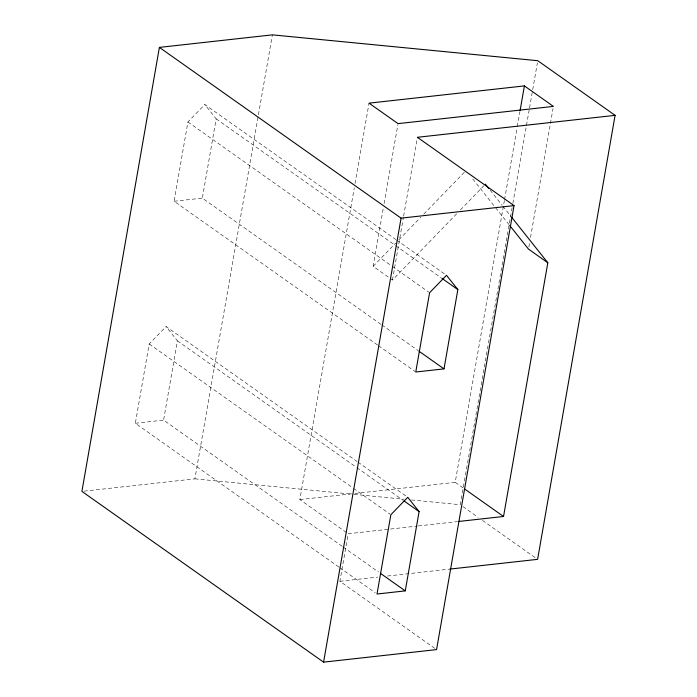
<?xml version="1.0" encoding="UTF-8"?>
<svg xmlns="http://www.w3.org/2000/svg" width="697" height="697" viewBox="0 0 697 697"><rect width="100%" height="100%" fill="white"/><g stroke="black" fill="none" stroke-linecap="round" stroke-linejoin="round"><path stroke-width="0.52" stroke-dasharray="3.48 2.61" d="M338.812 567.027L135.34 423.262L149.175 343.978L166.069 326.553L357.099 461.527M377.556 345.024L174.084 201.259L187.92 121.975L204.813 104.55L395.844 239.524M342.175 546.309L163.586 420.125L177.421 340.842L166.069 326.553M380.919 324.305L202.33 198.122L216.166 118.838L204.813 104.55M84.058 491.158L194.881 478.848L272.379 34.85M346.435 532.491L299.858 499.583L354.276 187.798M355.017 183.511L369.044 103.156M456.666 213.787L392.472 280.02L373.139 266.359L383.359 207.784M384.108 203.524L397.856 124.711M434.789 648.349L339.892 581.307L348.195 533.736L417.233 526.069M392.472 280.02L403.441 217.185M403.624 216.114L417.381 137.3M463.113 487.926L455.202 482.333L504.384 200.544M504.576 199.481L517.104 127.69M517.287 126.619L519.91 111.616M512.121 207.636L460.273 504.715L411.526 499.958M512.87 203.35L529.337 108.976M529.528 107.896L532.517 90.741M532.708 89.669L537.387 62.852M528.857 246.982L529.79 241.659M530.53 237.398L553.026 108.523M373.139 266.359L395.791 242.983M398.815 239.864L420.718 217.272M423.741 214.153L465.282 171.296M460.447 209.893L483.857 185.742M174.084 201.259L202.33 198.122M135.34 423.262L163.586 420.125M299.858 499.583L353.797 493.589M354.878 493.476L455.202 482.333M418.313 525.947L457.154 521.635M339.892 581.307L377.704 577.107M387.427 576.027L450.096 569.066M194.881 478.848L353.03 494.26M354.12 494.365L403.946 499.226M396.732 240.151L445.601 274.679M216.166 118.838L394.763 245.022M395.652 245.649L440.966 277.667M187.92 121.975L391.392 265.74M392.28 266.367L428.707 292.104M381.808 324.933L418.244 350.678M378.445 345.651L414.872 371.388M462.939 506.597L478.046 517.27M482.49 520.415L536.716 558.724M357.988 462.155L406.856 496.682M177.421 340.842L356.01 467.025M356.899 467.652L403.101 500.298M149.175 343.978L352.647 487.734M353.536 488.362L389.963 514.107M343.063 546.936L378.602 572.045M339.7 567.654L375.239 592.764M490.069 190.098L502.154 205.31M502.825 206.155L510.884 216.297M472.749 178.972L494.914 206.861M495.584 207.706L509.01 224.608"/><path stroke-width="1.05" d="M615.094 115.353L537.762 60.709L272.379 34.85L159.395 47.396L81.906 491.394L323.574 662.15L436.557 649.604L514.046 205.606L417.381 137.3L615.094 115.353L537.605 559.351L450.096 569.066M323.574 662.15L401.071 218.152L159.395 47.396M405.262 590.882L419.097 511.598L407.745 497.309L390.851 514.734L377.016 594.018L405.262 590.882L380.379 573.3M444.006 368.879L457.842 289.595L446.489 275.306L429.596 292.731L415.76 372.015L444.006 368.879L419.124 351.305M520.093 110.544L524.397 85.905L369.044 103.156L398.048 123.639L553.392 106.397L524.397 85.905M458.234 521.513L503.539 516.486L547.825 262.769L511.554 217.142M401.071 218.152L514.046 205.606M547.825 262.769L528.492 249.108L509.681 225.453M441.854 278.295L457.842 289.595M464.873 489.163L503.539 516.486M403.99 500.925L419.097 511.598M485.365 184.182L488.728 188.408"/></g></svg>
